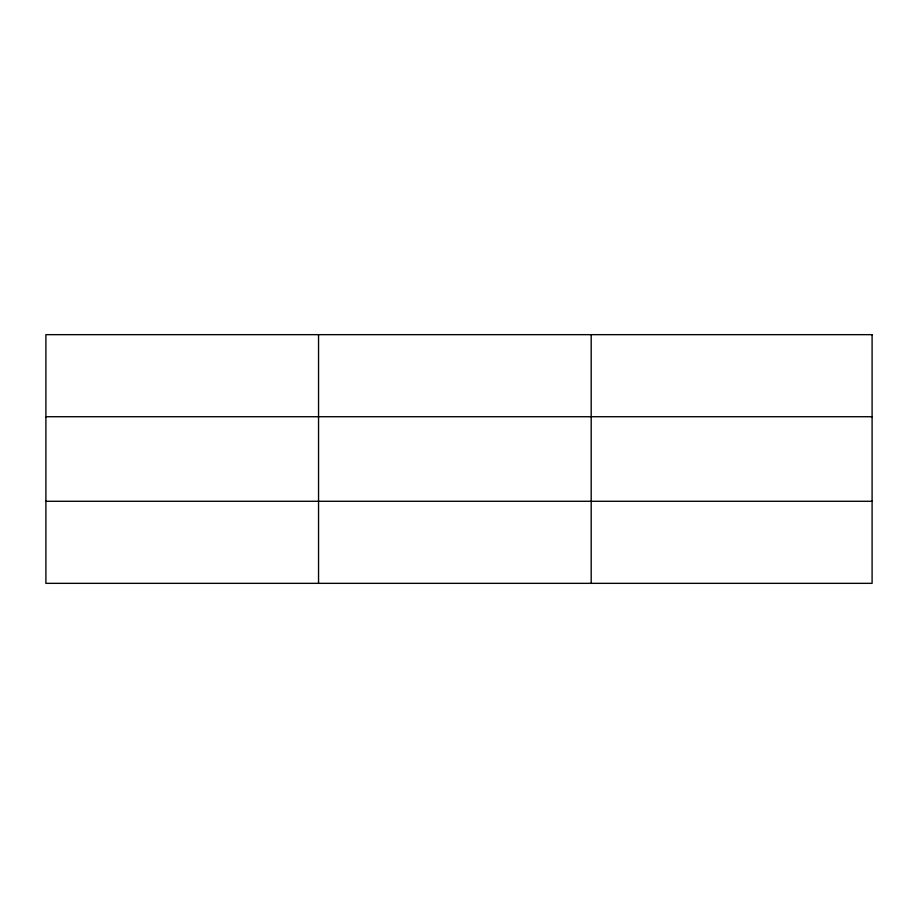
<?xml version="1.0" encoding="UTF-8"?>
<svg xmlns="http://www.w3.org/2000/svg" width="918" height="918" viewBox="0 0 918 918"><rect width="100%" height="100%" fill="white"/><g stroke="black" fill="none" stroke-linecap="round" stroke-linejoin="round"><path stroke-width="1.38" d="M318.546 334.657L318.546 583.343M591.192 334.657L591.192 583.343M45.9 416.726L872.1 416.726M45.9 501.274L872.1 501.274M872.1 334.657L872.1 583.343L45.9 583.343L45.9 334.657L872.1 334.657"/></g></svg>
